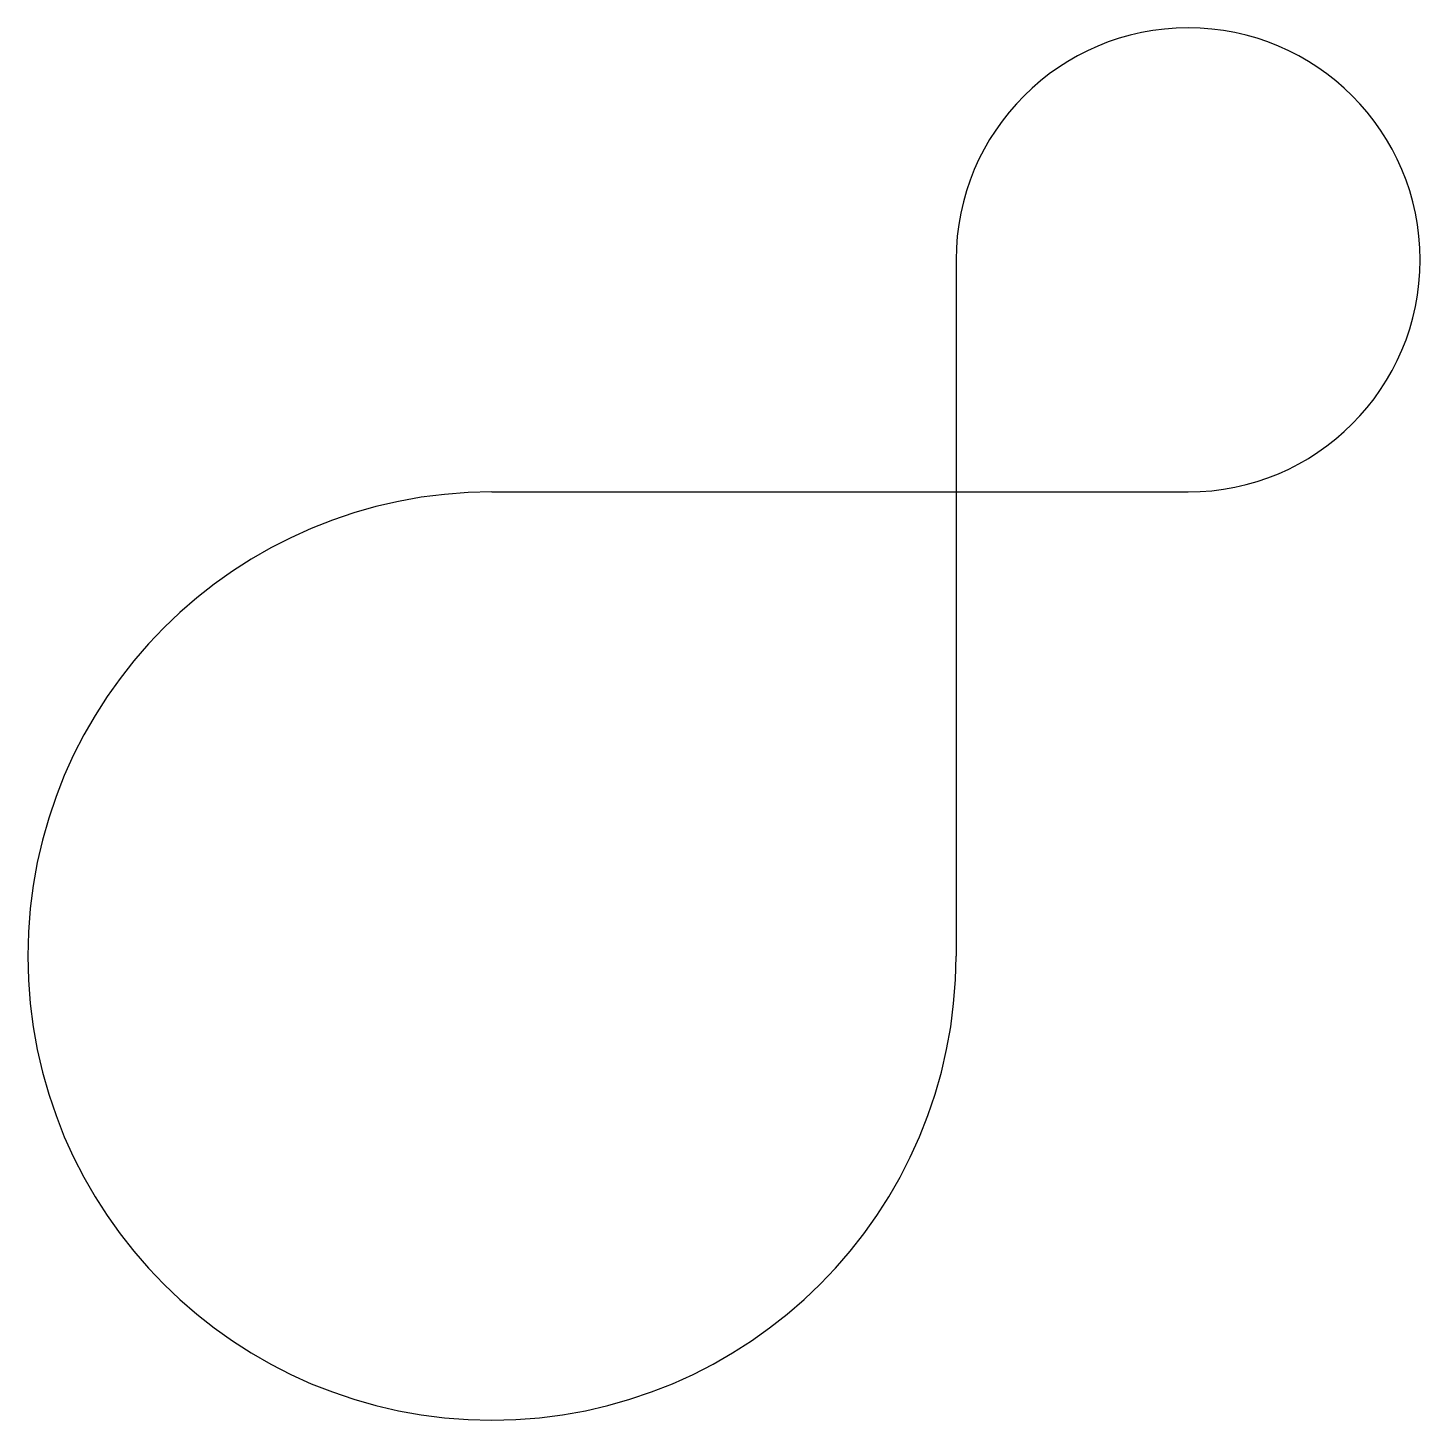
# Model space of a CAD drawing. Header units: millimetres. Extents: x -50 to 100, y -100 to 50.
import ezdxf

# ---------------------------------------------------------------- set-up
doc = ezdxf.new("R2010")
doc.units = ezdxf.units.MM

msp = doc.modelspace()

# ---------------------------------------------------------------- linework, layer by layer
for p, q in [((50, 25), (50, -50)), ((0, 0), (75, 0))]:
    msp.add_line(p, q)
for centre, radius, start, end in [((75, 25), 25, 270, 180), ((0, -50), 50, 90, 0)]:
    msp.add_arc(centre, radius, start, end)

doc.saveas('drawing.dxf')
